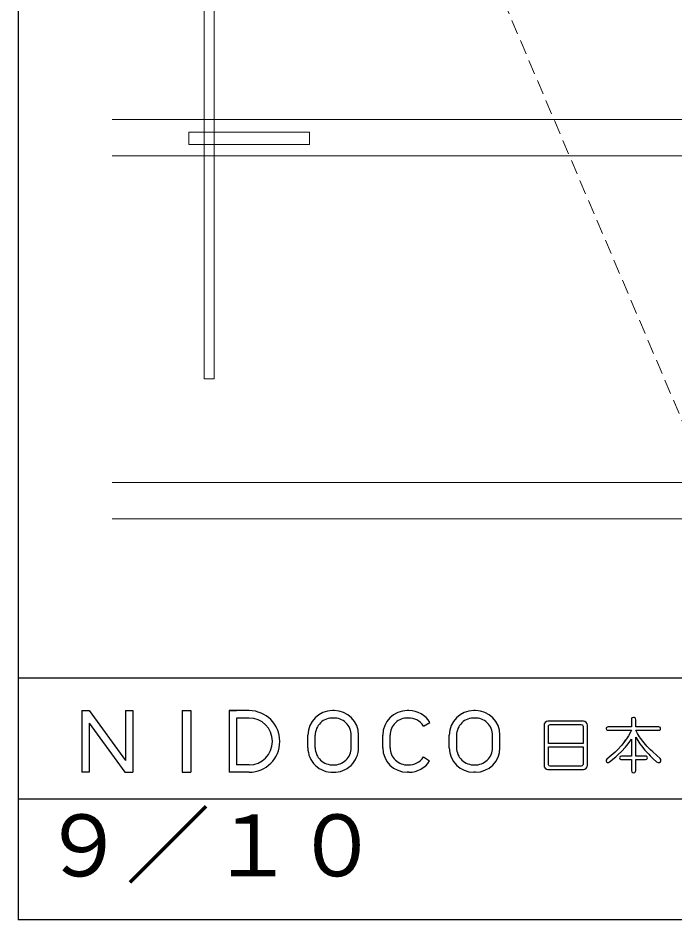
# Model space of a CAD drawing. Units: millimetres, scale not verified. Extents: x -6189 to 5985, y -4245 to 4230.
# Drawn here: x -6189 to -4556, y -4245 to -2002 of the extents above; entities that cross this region are included whole.
import ezdxf
from ezdxf.enums import TextEntityAlignment as Align

# ---------------------------------------------------------------- set-up
doc = ezdxf.new("R2010")
doc.units = ezdxf.units.MM
doc.header["$LTSCALE"] = 30
doc.linetypes.add('DASHED1', pattern=[1.8, 1.2, -0.6])
doc.layers.add('0-0_枠線', color=7, linetype='Continuous')
for name, color, linetype, lineweight in [('2-3_配線', 7, 'DASHED1', 18), ('2-4', 7, 'Continuous', 18), ('7-0_ジャムアングル', 7, 'Continuous', 18), ('7-2_水平レ__ル', 7, 'Continuous', 18), ('A-2', 7, 'Continuous', 18)]:
    doc.layers.add(name, color=color, linetype=linetype, lineweight=lineweight)
doc.styles.add('ＭＳ ゴシック', font='')
doc.styles.get('ＭＳ ゴシック').set_extended_font_data('MS Gothic')

msp = doc.modelspace()

# ---------------------------------------------------------------- linework, layer by layer
at = {"layer": '0-0_枠線', "color": 6}
for p, q in [((-6189.29, 4229.79), (-6189.29, -4245.44)), ((-6189.29, -3643.41), (5961.11, -3643.41)), ((-6189.29, -3944.42), (-1092.73, -3944.42)), ((5985.19, -4245.44), (-6189.29, -4245.44))]:
    msp.add_line(p, q, dxfattribs=at)
at = {"layer": '0-0_枠線'}
for p, q in [((-6030.33, -3724.82), (-6030.33, -3878.02)), ((-5922.46, -3724.82), (-5904.17, -3724.82)), ((-5922.46, -3724.82), (-5922.46, -3848.72)), ((-5904.17, -3724.82), (-5904.17, -3878.02)), ((-5664.53, -3724.82), (-5646.24, -3724.82)), ((-5664.53, -3724.82), (-5664.53, -3878.02)), ((-5614.6, -3724.82), (-5664.53, -3724.82)), ((-5614.6, -3743.12), (-5646.24, -3743.12)), ((-5646.24, -3743.12), (-5646.24, -3859.72)), ((-5403.44, -3724.82), (-5407.63, -3724.82)), ((-5217.2, -3724.82), (-5221.39, -3724.82)), ((-5051.99, -3724.82), (-5056.19, -3724.82)), ((-6012.03, -3756.05), (-5937.29, -3859.44)), ((-5181.03, -3763.15), (-5164.97, -3754.32)), ((-5468.61, -3817.03), (-5468.61, -3785.81)), ((-5450.32, -3817.03), (-5450.32, -3785.81)), ((-5360.75, -3817.03), (-5360.75, -3785.81)), ((-5342.45, -3817.03), (-5342.45, -3785.81)), ((-5282.38, -3817.03), (-5282.38, -3785.81)), ((-5264.08, -3817.03), (-5264.08, -3785.81)), ((-5117.17, -3817.03), (-5117.17, -3785.81)), ((-5098.87, -3785.81), (-5098.87, -3819.12)), ((-5009.3, -3817.03), (-5009.3, -3785.81)), ((-4991.01, -3817.03), (-4991.01, -3785.81)), ((-5181.03, -3839.69), (-5165.83, -3849.9)), ((-6012.75, -3878.02), (-6012.03, -3877.31)), ((-5904.94, -3878.02), (-5904.17, -3877.25)), ((-5646.24, -3878.02), (-5664.53, -3878.02)), ((-5614.6, -3878.02), (-5664.53, -3878.02)), ((-5614.6, -3859.72), (-5646.24, -3859.72)), ((-5217.2, -3878.02), (-5221.39, -3878.02)), ((-5051.99, -3878.02), (-5056.19, -3878.02))]:
    msp.add_line(p, q, dxfattribs=at)
for points in [[(-6030.33, -3724.82), (-6012.03, -3724.82), (-5922.46, -3848.72)], [(-5781.01, -3724.82), (-5781.01, -3878.02), (-5759.67, -3878.02)], [(-5781.01, -3724.82), (-5759.67, -3724.82), (-5759.67, -3878.02)], [(-4597.7, -3853.93), (-4596.51, -3854.07), (-4594.12, -3853.78), (-4592.04, -3852.44), (-4590.7, -3849.31), (-4590.7, -3848.26), (-4591.29, -3846.18), (-4592.63, -3844.09), (-4611.11, -3827.1), (-4616.33, -3822.03), (-4625.42, -3812.79), (-4632.57, -3804.74), (-4641.37, -3793.42), (-4644.05, -3789.54), (-4648.97, -3781.79), (-4653.44, -3773.75), (-4596.21, -3773.75), (-4593.23, -3773.15), (-4592.63, -3772.7), (-4591.74, -3771.36), (-4591.44, -3769.57), (-4592.04, -3767.04), (-4592.63, -3766.44), (-4594.12, -3765.7), (-4596.21, -3765.4), (-4653.44, -3765.4), (-4653.44, -3747.52), (-4654.18, -3743.94), (-4654.78, -3743.05), (-4656.42, -3742), (-4658.81, -3741.56), (-4662.08, -3742.45), (-4662.83, -3743.05), (-4663.87, -3744.98), (-4664.17, -3747.52)], [(-6012.03, -3756.05), (-6012.03, -3878.02), (-6030.33, -3878.02)], [(-4664.17, -3747.52), (-4664.17, -3765.4), (-4721.99, -3765.4), (-4724.82, -3766), (-4725.57, -3766.44), (-4726.46, -3767.79), (-4726.76, -3769.57), (-4726.02, -3772.11), (-4725.57, -3772.7), (-4724.08, -3773.45), (-4721.99, -3773.75), (-4664.17, -3773.75), (-4671.47, -3787.76), (-4674.3, -3792.38), (-4680.86, -3801.76), (-4678.62, -3798.63), (-4688.31, -3810.86), (-4687.42, -3809.81), (-4699.79, -3823.23), (-4704.41, -3827.7), (-4714.24, -3836.49), (-4724.97, -3845.28), (-4726.76, -3847.67), (-4727.06, -3848.56), (-4726.91, -3850.5), (-4726.17, -3852.44), (-4723.63, -3853.78), (-4722.74, -3853.93), (-4720.65, -3853.63), (-4718.42, -3852.44), (-4702.47, -3839.62), (-4697.55, -3835), (-4687.87, -3825.46), (-4688.76, -3826.35), (-4678.92, -3815.48), (-4675.79, -3811.6), (-4669.83, -3803.85), (-4664.17, -3795.8), (-4664.17, -3838.13), (-4688.61, -3838.13)], [(-4688.61, -3838.13), (-4691.44, -3838.72), (-4692.19, -3839.17), (-4693.08, -3840.51), (-4693.38, -3842.3), (-4692.64, -3844.83), (-4692.19, -3845.43), (-4690.7, -3846.18), (-4688.61, -3846.47), (-4664.17, -3846.47), (-4664.17, -3873.3), (-4663.42, -3876.88), (-4662.83, -3877.77), (-4661.19, -3878.96), (-4658.81, -3879.26), (-4655.53, -3878.37), (-4654.78, -3877.77), (-4653.74, -3875.98), (-4653.44, -3873.3), (-4653.44, -3846.47), (-4629, -3846.47), (-4626.02, -3845.88), (-4625.42, -3845.43), (-4624.53, -3844.09), (-4624.23, -3842.3), (-4624.82, -3839.77), (-4625.42, -3839.17), (-4626.91, -3838.43), (-4629, -3838.13), (-4653.44, -3838.13), (-4653.44, -3791.03), (-4642.86, -3807.13), (-4638.98, -3812.49), (-4630.49, -3822.93), (-4631.23, -3822.03), (-4620.95, -3833.36), (-4617.37, -3837.08), (-4609.62, -3844.54), (-4601.58, -3851.84), (-4597.7, -3853.93)], [(-5937.29, -3859.44), (-5923.86, -3878.02), (-5904.17, -3878.02)]]:
    msp.add_lwpolyline(points, dxfattribs=at)
for points in [[(-4782.99, -3751.09), (-4871.82, -3751.09), (-4875.24, -3751.84), (-4878.37, -3754.07), (-4880.61, -3757.2), (-4881.35, -3760.63), (-4881.35, -3861.38), (-4880.61, -3864.8), (-4878.37, -3867.93), (-4875.24, -3870.17), (-4871.82, -3870.91), (-4782.99, -3870.91), (-4779.56, -3870.17), (-4776.44, -3867.93), (-4774.2, -3864.8), (-4773.45, -3861.38), (-4773.45, -3760.63), (-4774.2, -3757.2), (-4776.44, -3754.07), (-4779.56, -3751.84)], [(-4865.85, -3759.44), (-4788.95, -3759.44), (-4785.97, -3760.18), (-4785.38, -3760.63), (-4784.48, -3762.12), (-4784.18, -3764.21), (-4784.18, -3806.53), (-4870.62, -3806.53), (-4870.62, -3764.21), (-4869.88, -3761.38), (-4869.43, -3760.63), (-4867.94, -3759.74)], [(-4870.62, -3857.8), (-4870.62, -3814.88), (-4784.18, -3814.88), (-4784.18, -3857.8), (-4784.78, -3860.78), (-4785.38, -3861.38), (-4786.87, -3862.27), (-4788.95, -3862.57), (-4865.85, -3862.57), (-4868.68, -3861.97), (-4869.43, -3861.38), (-4870.33, -3859.89)]]:
    msp.add_lwpolyline(points, close=True, dxfattribs=at)
for centre, radius, start, end in [((-5614.6, -3801.05), 76.23, 0, 90), ((-5614.6, -3801.05), 57.94, 0, 90), ((-5407.63, -3785.81), 60.98, 90, 180), ((-5407.63, -3785.81), 42.69, 87.1857, 180), ((-5403.44, -3785.81), 42.69, 0, 92.8143), ((-5403.44, -3785.81), 60.98, 0, 90), ((-5221.39, -3785.81), 60.98, 90, 180), ((-5221.39, -3785.81), 42.69, 87.1857, 180), ((-5217.2, -3785.81), 42.69, 32.06174, 92.8143), ((-5217.2, -3785.81), 60.98, 31.08235, 90), ((-5056.19, -3785.81), 60.98, 90, 180), ((-5056.19, -3785.81), 42.69, 87.1857, 180), ((-5051.99, -3785.81), 42.69, 0, 92.8143), ((-5051.99, -3785.81), 60.98, 0, 90), ((-5614.6, -3801.79), 76.23, 270, 0), ((-5614.6, -3801.79), 57.94, 270, 0), ((-5407.63, -3817.03), 60.98, 180, 271.96912), ((-5407.63, -3817.03), 42.69, 180, 272.8143), ((-5403.44, -3817.03), 60.98, 268.03088, 0), ((-5403.44, -3817.03), 42.69, 267.1857, 0), ((-5221.39, -3817.03), 60.98, 180, 270), ((-5221.39, -3817.03), 42.69, 180, 272.8143), ((-5056.19, -3817.03), 60.98, 180, 270), ((-5056.19, -3817.03), 42.69, 180, 272.8143), ((-5051.99, -3817.03), 42.69, 267.1857, 0), ((-5051.99, -3817.03), 60.98, 270, 0), ((-5217.2, -3817.03), 42.69, 267.1857, 327.93845), ((-5217.2, -3817.03), 60.98, 270, 327.38773)]:
    msp.add_arc(centre, radius, start, end, dxfattribs=at)
at = {"layer": '2-3_配線'}
msp.add_line((-4418.5, -3283.65), (-5790.19, -60.62), dxfattribs=at)
at = {"layer": '7-0_ジャムアングル'}
for p, q in [((-5955.11, -2254.8), (-2742.32, -2254.8)), ((-5955.11, -2344.8), (-2742.32, -2344.8)), ((-5726.63, -2899.8), (-5701.63, -2899.8)), ((-5955.11, -3157.66), (-2742.32, -3157.66)), ((-5955.11, -3247.66), (-2742.32, -3247.66))]:
    msp.add_line(p, q, dxfattribs=at)
at = {"layer": '7-2_水平レ__ル'}
for p, q in [((-5726.63, -175), (-5726.63, -2899.8)), ((-5701.63, -175), (-5701.63, -2899.8))]:
    msp.add_line(p, q, dxfattribs=at)
at = {"layer": 'A-2'}
msp.add_lwpolyline([(-5764.42, -2316.33), (-5464.42, -2316.33), (-5464.42, -2286.33), (-5764.42, -2286.33)], close=True, dxfattribs=at)

# ---------------------------------------------------------------- texts
at = {"layer": '2-4', "color": 2, "style": 'ＭＳ ゴシック'}
msp.add_text('９／１０', height=154, dxfattribs=at).set_placement((-6131.38, -4183.11), align=Align.BOTTOM_LEFT)

doc.saveas('drawing.dxf')
